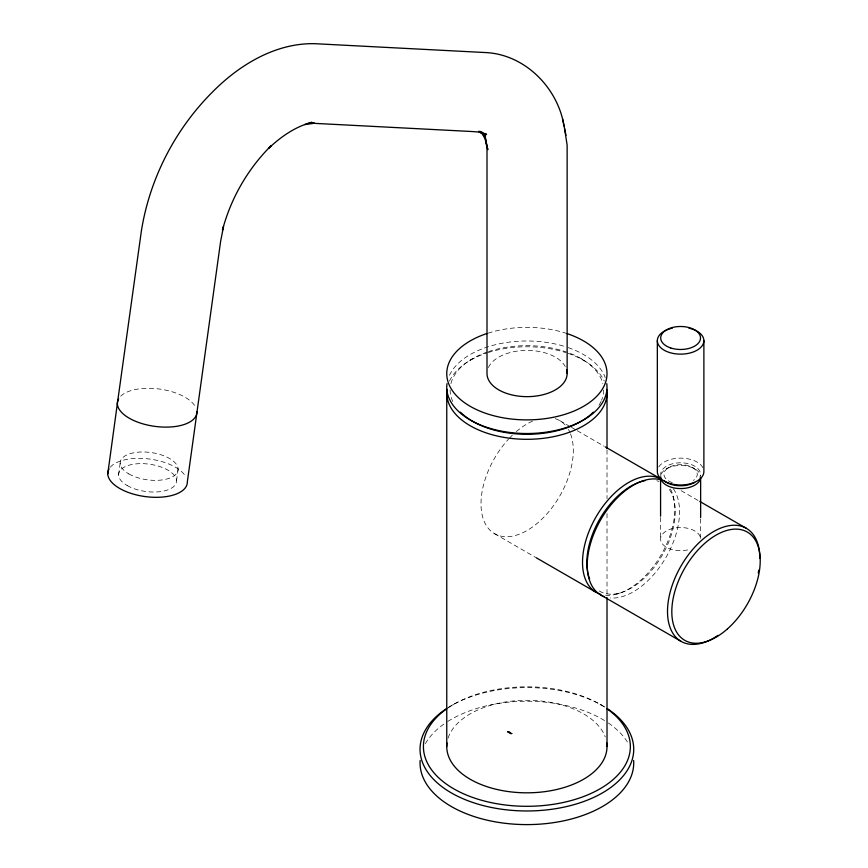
<?xml version="1.0" encoding="UTF-8"?>
<svg xmlns="http://www.w3.org/2000/svg" width="868" height="868" viewBox="0 0 868 868"><rect width="100%" height="100%" fill="white"/><g stroke="black" fill="none" stroke-linecap="round" stroke-linejoin="round"><path stroke-width="0.65" stroke-dasharray="4.34 3.25" d="M118.58 474.861L120.175 463.197M176.519 480.796L178.114 469.132M470.228 360.329L472.604 358.647M507.324 731.811L508.93 731.648L507.324 731.974L508.409 731.181M509.733 732.115L508.127 732.277L508.648 732.733L509.733 731.952L508.648 732.733M510.015 732.115L508.93 732.907L510.015 732.115C511.653 732.679 507.52 733.71 510.818 732.57L511.339 733.037L509.733 733.362L510.818 732.57M510.536 733.666L512.142 733.503L510.536 733.829L511.621 733.037M666.44 468.839L668.827 467.483M451.338 705.673L453.714 704.317M616.725 594.124L619.589 593.039M692.393 467.483L694.769 468.839M600.048 704.317L602.435 705.673M559.784 420.622L570.287 426.687M571.459 427.36L576.124 430.051M577.285 430.723L604.128 446.228M681.152 490.691L698.599 500.76M494.521 533.668L536.522 557.918M581.159 358.647L583.546 360.329M673.242 496.225L673.731 499.252M700.639 518.847L700.639 539.093A20.029 11.566 0 0 0 677.127 527.711A20.029 11.566 0 0 0 661.785 543.053A20.029 11.566 0 0 0 690.624 549.108M660.581 517.502L660.581 539.093M607.014 449.928L607.014 498.688M607.014 513.585L607.014 596.207M512.142 733.503L511.057 734.133M511.339 733.037L510.254 733.666M508.93 731.648L507.845 732.277M120.685 396.188A40.069 18.803 7.9 0 1 159.972 389.114A40.069 18.803 7.9 0 1 195.474 406.832M488.369 367.533A40.069 23.132 0 0 1 526.203 350.39A40.069 23.132 0 0 1 565.285 366.567M110.301 467.201A40.069 18.89 7.8 0 1 149.339 459.009A40.069 18.89 7.8 0 1 185.893 476.836M555.249 418.647A65.263 37.682 -60 0 1 567.119 427.425M568.388 429.41A65.263 37.682 -60 0 1 570.048 432.709M570.526 433.891A65.263 37.682 -60 0 1 543.878 517.154A65.263 37.682 -60 0 1 484.518 522.156A65.263 37.682 -60 0 1 508.561 439.099M509.494 438.112A65.263 37.682 -60 0 1 512.326 435.237M516.265 431.646A65.263 37.682 -60 0 1 533.18 420.828M670.487 489.075A65.263 37.682 -60 0 1 659.854 557.039A65.263 37.682 -60 0 1 605.593 595.231M603.651 389.982A76.764 44.322 0 0 1 601.567 400.213M601.025 401.45A76.764 44.322 0 0 1 598.551 405.855M452.738 401.45A76.764 44.322 0 0 1 450.123 389.982M450.937 383.558A76.764 44.322 0 0 1 487.187 352.05M488.5 351.605A76.764 44.322 0 0 1 602.837 383.558M449.483 375.28A80.127 46.264 0 0 1 565.741 346.799M568.225 347.623A80.127 46.264 0 0 1 605.256 377.623M448.105 738.115A80.127 46.264 0 0 1 525.834 700.302A80.127 46.264 0 0 1 605.256 736.932M449.483 381.063A80.127 46.264 0 0 1 486.818 352.972M488.022 352.582A80.127 46.264 0 0 1 565.741 352.582M568.225 353.406A80.127 46.264 0 0 1 604.28 381.063M669.315 489.487A62.529 36.098 -60 0 1 656.197 564.569A62.529 36.098 -60 0 1 596.859 589.242M656.772 480.753A62.529 36.098 -60 0 1 659.083 481.469M488.022 333.171A80.127 46.264 0 0 1 565.741 333.171M447.996 707.897A103.476 59.74 0 0 1 605.766 707.897M447.747 707.854A106.84 61.682 0 0 1 604.844 707.105M425.385 743.648A106.84 61.682 0 0 1 446.575 722.23M447.747 721.482A106.84 61.682 0 0 1 607.188 722.23M608.338 723.001A106.84 61.682 0 0 1 628.378 743.648M672.277 482.619A16.666 9.624 0 0 1 666.689 469.002A16.666 9.624 0 0 1 690.559 466.572A16.666 9.624 0 0 1 693.369 480.471M661.253 474.015A20.029 11.566 0 0 1 682.356 465.487A20.029 11.566 0 0 1 700.563 476.011M673.362 488.76A65.263 37.682 -60 0 1 666.027 557.321A65.263 37.682 -60 0 1 610.312 597.954M658.736 466.973A23.273 13.432 0 0 1 681.619 458.141A23.273 13.432 0 0 1 703.091 468.08M661.004 476.282A19.899 11.49 0 0 1 681.478 462.807A19.899 11.49 0 0 1 699.836 477.259M127.205 485.548A29.176 13.758 7.8 0 0 175.586 484.29A29.176 13.758 7.8 0 0 139.846 463.653A29.176 13.758 7.8 0 0 127.205 485.548M128.8 473.885A29.176 13.758 7.8 0 0 177.18 472.615A29.176 13.758 7.8 0 0 141.441 451.989A29.176 13.758 7.8 0 0 128.8 473.885"/><path stroke-width="1.3" d="M107.773 473.754L117.332 403.75M311.829 123.126L314.498 123.223L304.711 124.634L311.829 122.29C295.228 126.685 280.863 136.764 268.527 148.439L271.131 145.705C247.803 168.902 230.823 198.349 222.458 230.161L223.532 226.515L220.624 241.337L187.325 481.903A40.069 18.89 7.8 0 1 142.634 496.192A40.069 18.89 7.8 0 1 109.053 468.97M117.364 403.555L141.354 231.138C149.643 178.602 175.195 129.082 212.888 91.607C239.601 64.709 275.698 42.858 314.639 43.682L484.17 52.492C524.174 53.588 557.853 87.408 564.059 126.066M310.527 123.147L472.311 131.545L478.214 131.979L486.59 134.345L478.626 131.318L485.711 135.82L481.957 132.75M605.289 446.901L661.308 479.234A65.263 37.682 -60 0 0 593.972 520.648A65.263 37.682 -60 0 0 600.58 594.255M699.76 501.433L746.296 528.297M536.522 557.918L596.034 592.28M600.754 595.003L681.022 641.343M479.906 131.22L484.962 137.09L481.849 132.12M481.827 132.24L485.082 139.043L487.827 149.676L485.418 138.153M564.569 128.562L567.14 145.119L567.14 373.522M562.551 118.862L565.99 135.386M485.418 138.131L487.002 148.048L487.002 373.522A40.069 23.132 0 0 0 530.218 396.578A40.069 23.132 0 0 0 566.641 369.898M703.883 340.712L703.883 471.563A23.273 13.432 0 0 1 680.61 484.995A23.273 13.432 0 0 1 657.336 471.563L657.336 340.712M700.639 478.366L700.639 517.502M660.581 516.156L660.581 477.009A20.029 11.566 0 0 0 679.742 488.565A20.029 11.566 0 0 0 700.563 478.018M607.014 393.041L607.014 448.572M607.014 597.564L607.014 746.556M446.76 393.041L446.76 746.556M196.895 411.855A40.069 18.803 7.9 0 1 152.215 425.971A40.069 18.803 7.9 0 1 118.656 398.759M606.765 742.943A80.127 46.264 0 0 1 526.887 792.82A80.127 46.264 0 0 1 446.998 742.943M593.365 412.137A76.764 44.322 0 0 1 460.409 412.137M606.765 389.417A80.127 46.264 0 0 1 526.887 439.306A80.127 46.264 0 0 1 446.998 389.417M606.765 383.634A80.127 46.264 0 0 1 526.887 433.523A80.127 46.264 0 0 1 446.998 383.634M589.654 578.978A62.529 36.098 -60 0 1 599.256 519.965A62.529 36.098 -60 0 1 645.228 480.579M566.945 333.562A80.127 46.264 0 0 1 588.265 403.36A80.127 46.264 0 0 1 465.498 403.36A80.127 46.264 0 0 1 486.818 333.562M606.862 708.657A103.476 59.74 0 0 1 597.618 790.162A103.476 59.74 0 0 1 456.145 790.162A103.476 59.74 0 0 1 446.911 708.657M607.188 708.603A106.84 61.682 0 0 1 600.775 793.84A106.84 61.682 0 0 1 452.998 793.84A106.84 61.682 0 0 1 446.575 708.603M633.64 760.455A106.84 61.682 0 0 1 526.887 824.6A106.84 61.682 0 0 1 420.134 760.455M604.106 596.576A65.263 37.682 -60 0 1 597.249 526.214A65.263 37.682 -60 0 1 661.481 479.982M718.042 635.343A65.263 37.682 -60 0 1 667.6 614.783A65.263 37.682 -60 0 1 712.194 532.409A65.263 37.682 -60 0 1 759.815 558.178M758.751 570.135A65.263 37.682 -60 0 1 758.241 572.88M694.682 482.413A19.899 11.49 0 0 1 664.302 480.872M688.942 328.169A23.273 13.432 0 0 1 699.196 348.795A23.273 13.432 0 0 1 662.024 348.795A23.273 13.432 0 0 1 672.266 328.169M727.46 628.888A62.529 36.098 -60 0 0 747.283 532.041A62.529 36.098 -60 0 0 673.318 597.629A62.529 36.098 -60 0 0 727.46 628.888M670.66 347.938A19.899 11.49 0 0 0 700.509 337.977A19.899 11.49 0 0 0 670.66 328.028A19.899 11.49 0 0 0 670.66 347.938"/></g></svg>
